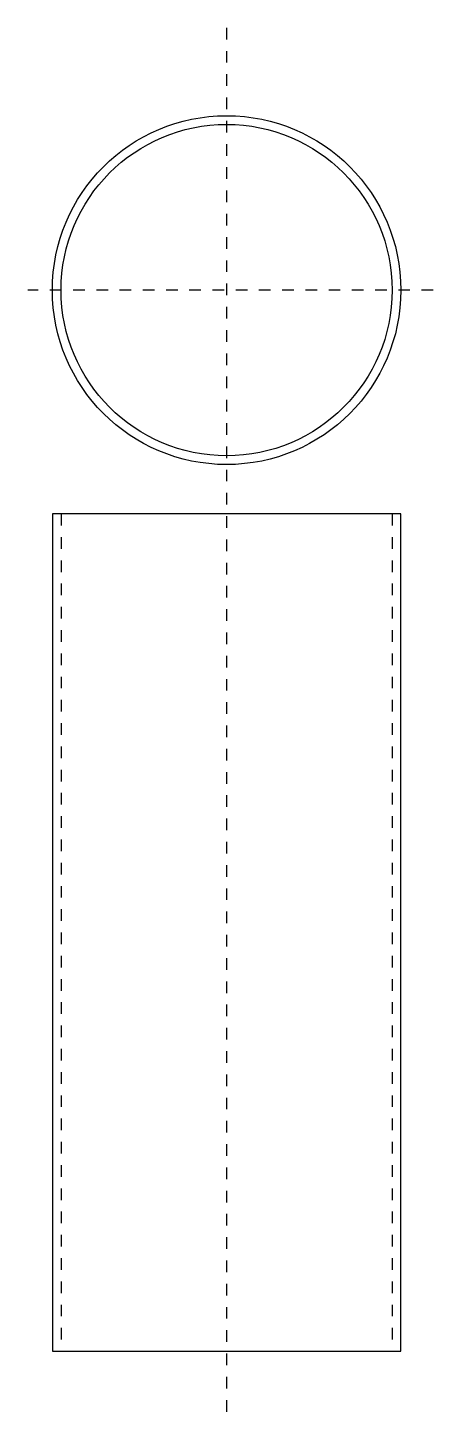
# Model space of a CAD drawing. Header units: millimetres. Extents: x 30 to 65, y 22 to 141.
import ezdxf

# ---------------------------------------------------------------- set-up
doc = ezdxf.new("R2010")
doc.units = ezdxf.units.MM
doc.linetypes.add('JIS_02_1.0', pattern=[2, 1, -1])

msp = doc.modelspace()

# ---------------------------------------------------------------- linework, layer by layer
at = {"color": 1, "linetype": 'JIS_02_1.0'}
for p, q in [((47.54, 141.23), (47.54, 21.84)), ((65.33, 118.67), (30.42, 118.67))]:
    msp.add_line(p, q, dxfattribs=at)
at = {"linetype": 'JIS_02_1.0'}
for p, q in [((33.29, 99.43), (33.29, 27.41)), ((61.79, 99.43), (61.79, 27.43))]:
    msp.add_line(p, q, dxfattribs=at)
msp.add_lwpolyline([(32.54, 27.43), (62.54, 27.43), (62.54, 99.43), (32.54, 99.43)], close=True)
for radius in [15, 14.25]:
    msp.add_circle((47.54, 118.67), radius)

doc.saveas('drawing.dxf')
